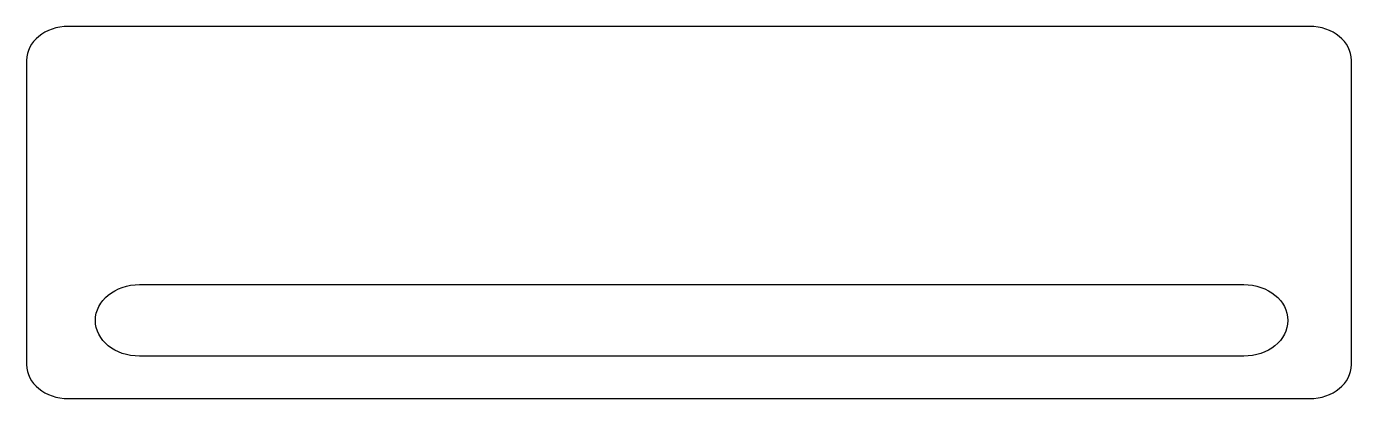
# Model space of a CAD drawing. Header units: millimetres. Extents: x 7 to 192, y 238 to 290.
import ezdxf

# ---------------------------------------------------------------- set-up
doc = ezdxf.new("R2010")
doc.units = ezdxf.units.MM
doc.layers.add('Layer_1', color=7, linetype='CONTINUOUS')

msp = doc.modelspace()

# ---------------------------------------------------------------- linework, layer by layer
at = {"layer": 'Layer_1', "color": 7}
for points in [[(185.82213, 289.576681), (12.540351, 289.576681)], [(6.681246, 284.825549), (6.681246, 242.327368)], [(191.68125, 242.327368), (191.68125, 284.825549)], [(22.4638, 253.498779), (176.63098, 253.498779)], [(176.63098, 243.498873), (22.4638, 243.498873)], [(12.540351, 237.576754), (185.82213, 237.576754)]]:
    msp.add_lwpolyline(points, dxfattribs=at)
msp.add_lwpolyline([(22.4638, 253.498779)], close=True, dxfattribs=at)
for points in [[(12.540351, 289.576681), (9.294169, 289.576681), (6.681246, 287.457583), (6.681246, 284.825549)], [(191.68125, 284.825549), (191.68125, 287.457583), (189.06831, 289.576681), (185.82213, 289.576681)], [(16.297495, 248.499084), (16.297495, 251.269082), (19.047463, 253.498779), (22.4638, 253.498779)], [(176.63098, 253.498779), (180.04733, 253.498779), (182.79793, 251.269082), (182.79793, 248.499084)], [(22.4638, 243.498873), (19.047463, 243.498873), (16.297495, 245.729087), (16.297495, 248.499084)], [(182.79793, 248.499084), (182.79793, 245.729087), (180.04733, 243.498873), (176.63098, 243.498873)], [(6.681246, 242.327368), (6.681246, 239.695335), (9.294169, 237.576754), (12.540351, 237.576754)], [(185.82213, 237.576754), (189.06831, 237.576754), (191.68125, 239.695335), (191.68125, 242.327368)]]:
    msp.add_open_spline(points, degree=3, dxfattribs=at)

doc.saveas('drawing.dxf')
